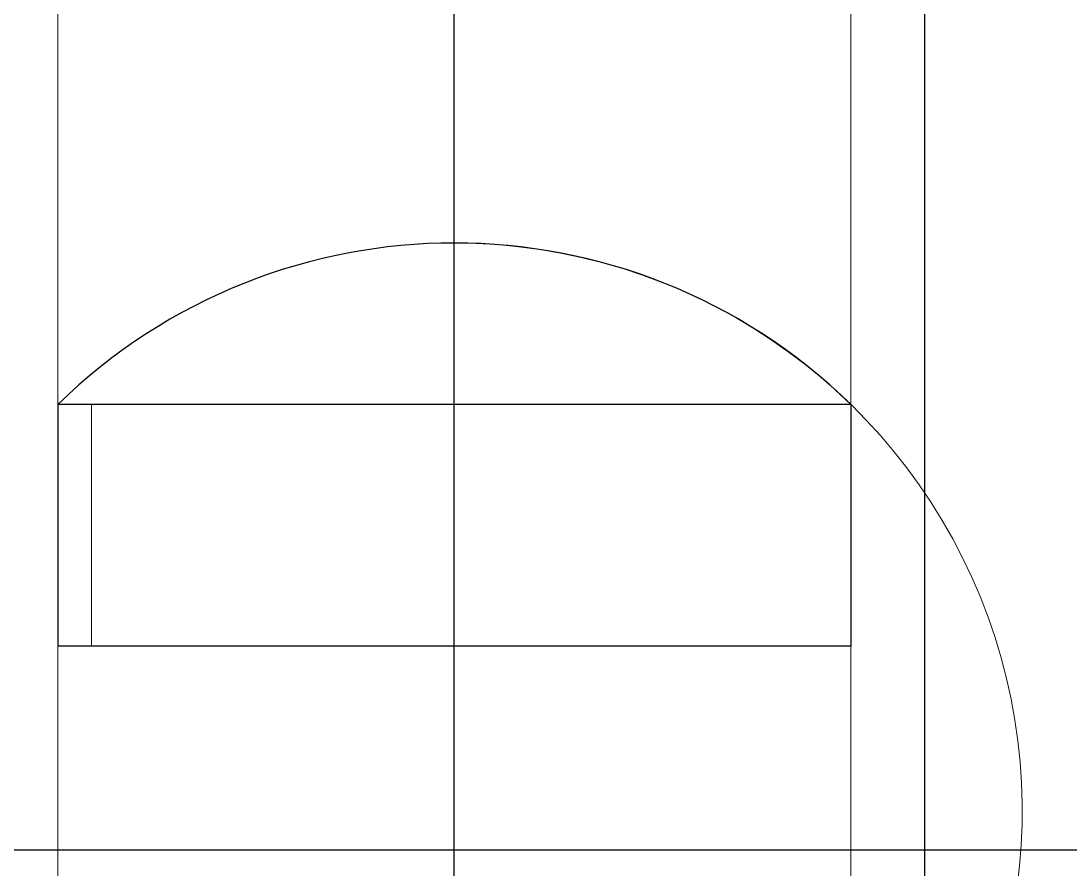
# Model space of a CAD drawing. Header units: millimetres. Extents: x 2148 to 2681, y 758 to 986.
# Drawn here: x 2327.95959 to 2327.96682, y 950.82755 to 950.8334 of the extents above; entities that cross this region are included whole.
import ezdxf

# ---------------------------------------------------------------- set-up
doc = ezdxf.new("R2010")
doc.units = ezdxf.units.MM
for name, color, linetype in [('0.4', 121, 'Continuous'), ('contrucion line05', 86, 'Continuous'), ('ELAYOUT', 4, 'Continuous')]:
    doc.layers.add(name, color=color, linetype=linetype)

msp = doc.modelspace()

# ---------------------------------------------------------------- linework, layer by layer
at = {"layer": '0.4', "color": 86, "lineweight": 0, "ltscale": 0.5}
for p, q in [((2327.962574466617, 950.8494582151618, -7.940835103773443e-09), (2327.962574466617, 950.8318656665364, -7.940835103773443e-09)), ((2327.962574466617, 950.8494582151618, -7.940835103773443e-09), (2327.962574466617, 950.8318656665364, -7.940835103773443e-09)), ((2327.962574466617, 950.8494582151618, -7.940835103773443e-09), (2327.962574466617, 950.8318656665364, -7.940835103773443e-09)), ((2327.962574466617, 950.8494582151618, -7.940835103773443e-09), (2327.962574466617, 950.8318656665364, -7.940835103773443e-09)), ((2327.962574466617, 950.8494582151618, -7.940835103773443e-09), (2327.962574466617, 950.8318656665364, -7.940835103773443e-09)), ((2327.962574466617, 950.8494582151618, -7.940835103773443e-09), (2327.962574466617, 950.8318656665364, -7.940835103773443e-09)), ((2327.962574466617, 950.8494582151618, -7.940835103773443e-09), (2327.962574466617, 950.8318656665364, -7.940835103773443e-09)), ((2327.962574466617, 950.8494582151618, -7.940835103773443e-09), (2327.962574466617, 950.8318656665364, -7.940835103773443e-09)), ((2327.962574466617, 950.8494582151618, -7.940835103773443e-09), (2327.962574466617, 950.8318656665364, -7.940835103773443e-09)), ((2327.962574466617, 950.8494582151618, -7.940835103773443e-09), (2327.962574466617, 950.8318656665364, -7.940835103773443e-09)), ((2327.959842991962, 950.8307545582069, -7.940835103773443e-09), (2327.959842991962, 950.8396434248718, -7.940835103773443e-09)), ((2327.959842991962, 950.8307545582069, -7.940835103773443e-09), (2327.959842991962, 950.8396434248718, -7.940835103773443e-09)), ((2327.959842991962, 950.8307545582069, -7.940835103773443e-09), (2327.959842991962, 950.8396434248718, -7.940835103773443e-09)), ((2327.959842991962, 950.8307545582069, -7.940835103773443e-09), (2327.959842991962, 950.8396434248718, -7.940835103773443e-09)), ((2327.959842991962, 950.8307545582069, -7.940835103773443e-09), (2327.959842991962, 950.8396434248718, -7.940835103773443e-09)), ((2327.959842991962, 950.8307545582069, -7.940835103773443e-09), (2327.959842991962, 950.8396434248718, -7.940835103773443e-09)), ((2327.959842991962, 950.8307545582069, -7.940835103773443e-09), (2327.959842991962, 950.8396434248718, -7.940835103773443e-09)), ((2327.959842991962, 950.8307545582069, -7.940835103773443e-09), (2327.959842991962, 950.8396434248718, -7.940835103773443e-09)), ((2327.959842991962, 950.8307545582069, -7.940835103773443e-09), (2327.959842991962, 950.8396434248718, -7.940835103773443e-09)), ((2327.959842991962, 950.8307545582069, -7.940835103773443e-09), (2327.959842991962, 950.8396434248718, -7.940835103773443e-09)), ((2327.965305941271, 950.8396434248718, -7.940835103773443e-09), (2327.965305941271, 950.8201990290403, -7.940835103773443e-09)), ((2327.965305941271, 950.8396434248718, -7.940835103773443e-09), (2327.965305941271, 950.8201990290403, -7.940835103773443e-09)), ((2327.965305941271, 950.8396434248718, -7.940835103773443e-09), (2327.965305941271, 950.8201990290403, -7.940835103773443e-09)), ((2327.965305941271, 950.8396434248718, -7.940835103773443e-09), (2327.965305941271, 950.8201990290403, -7.940835103773443e-09)), ((2327.965305941271, 950.8396434248718, -7.940835103773443e-09), (2327.965305941271, 950.8201990290403, -7.940835103773443e-09)), ((2327.965305941271, 950.8396434248718, -7.940835103773443e-09), (2327.965305941271, 950.8201990290403, -7.940835103773443e-09)), ((2327.965305941271, 950.8396434248718, -7.940835103773443e-09), (2327.965305941271, 950.8201990290403, -7.940835103773443e-09)), ((2327.965305941271, 950.8396434248718, -7.940835103773443e-09), (2327.965305941271, 950.8201990290403, -7.940835103773443e-09)), ((2327.965305941271, 950.8396434248718, -7.940835103773443e-09), (2327.965305941271, 950.8201990290403, -7.940835103773443e-09)), ((2327.965305941271, 950.8396434248718, -7.940835103773443e-09), (2327.965305941271, 950.8201990290403, -7.940835103773443e-09)), ((2327.959842991962, 950.8201990290403, -7.940835103773443e-09), (2327.959842991962, 950.8307545582069, -7.940835103773443e-09)), ((2327.960074472872, 950.8307545582069, -7.940835103773443e-09), (2327.959842991962, 950.8307545582069, -7.940835103773443e-09)), ((2327.959842991962, 950.8307545582069, -7.940835103773443e-09), (2327.959842991962, 950.8290878957054, -7.940835103773443e-09)), ((2327.959842991962, 950.8201990290403, -7.940835103773443e-09), (2327.959842991962, 950.8307545582069, -7.940835103773443e-09)), ((2327.960074472872, 950.8307545582069, -7.940835103773443e-09), (2327.959842991962, 950.8307545582069, -7.940835103773443e-09)), ((2327.959842991962, 950.8307545582069, -7.940835103773443e-09), (2327.959842991962, 950.8290878957054, -7.940835103773443e-09)), ((2327.959842991962, 950.8201990290403, -7.940835103773443e-09), (2327.959842991962, 950.8307545582069, -7.940835103773443e-09)), ((2327.960074472872, 950.8307545582069, -7.940835103773443e-09), (2327.959842991962, 950.8307545582069, -7.940835103773443e-09)), ((2327.959842991962, 950.8307545582069, -7.940835103773443e-09), (2327.959842991962, 950.8290878957054, -7.940835103773443e-09)), ((2327.959842991962, 950.8201990290403, -7.940835103773443e-09), (2327.959842991962, 950.8307545582069, -7.940835103773443e-09)), ((2327.960074472872, 950.8307545582069, -7.940835103773443e-09), (2327.959842991962, 950.8307545582069, -7.940835103773443e-09)), ((2327.959842991962, 950.8307545582069, -7.940835103773443e-09), (2327.959842991962, 950.8290878957054, -7.940835103773443e-09)), ((2327.959842991962, 950.8201990290403, -7.940835103773443e-09), (2327.959842991962, 950.8307545582069, -7.940835103773443e-09)), ((2327.960074472872, 950.8307545582069, -7.940835103773443e-09), (2327.959842991962, 950.8307545582069, -7.940835103773443e-09)), ((2327.959842991962, 950.8307545582069, -7.940835103773443e-09), (2327.959842991962, 950.8290878957054, -7.940835103773443e-09)), ((2327.959842991962, 950.8201990290403, -7.940835103773443e-09), (2327.959842991962, 950.8307545582069, -7.940835103773443e-09)), ((2327.960074472872, 950.8307545582069, -7.940835103773443e-09), (2327.959842991962, 950.8307545582069, -7.940835103773443e-09)), ((2327.959842991962, 950.8307545582069, -7.940835103773443e-09), (2327.959842991962, 950.8290878957054, -7.940835103773443e-09)), ((2327.959842991962, 950.8201990290403, -7.940835103773443e-09), (2327.959842991962, 950.8307545582069, -7.940835103773443e-09)), ((2327.960074472872, 950.8307545582069, -7.940835103773443e-09), (2327.959842991962, 950.8307545582069, -7.940835103773443e-09)), ((2327.959842991962, 950.8307545582069, -7.940835103773443e-09), (2327.959842991962, 950.8290878957054, -7.940835103773443e-09)), ((2327.959842991962, 950.8201990290403, -7.940835103773443e-09), (2327.959842991962, 950.8307545582069, -7.940835103773443e-09)), ((2327.960074472872, 950.8307545582069, -7.940835103773443e-09), (2327.959842991962, 950.8307545582069, -7.940835103773443e-09)), ((2327.959842991962, 950.8307545582069, -7.940835103773443e-09), (2327.959842991962, 950.8290878957054, -7.940835103773443e-09)), ((2327.959842991962, 950.8201990290403, -7.940835103773443e-09), (2327.959842991962, 950.8307545582069, -7.940835103773443e-09)), ((2327.960074472872, 950.8307545582069, -7.940835103773443e-09), (2327.959842991962, 950.8307545582069, -7.940835103773443e-09)), ((2327.959842991962, 950.8307545582069, -7.940835103773443e-09), (2327.959842991962, 950.8290878957054, -7.940835103773443e-09)), ((2327.959842991962, 950.8201990290403, -7.940835103773443e-09), (2327.959842991962, 950.8307545582069, -7.940835103773443e-09)), ((2327.960074472872, 950.8307545582069, -7.940835103773443e-09), (2327.959842991962, 950.8307545582069, -7.940835103773443e-09)), ((2327.959842991962, 950.8307545582069, -7.940835103773443e-09), (2327.959842991962, 950.8290878957054, -7.940835103773443e-09)), ((2327.960074472872, 950.8290878957054, -7.940835103773443e-09), (2327.960074472872, 950.8307545582069, -7.940835103773443e-09)), ((2327.960074472872, 950.8290878957054, -7.940835103773443e-09), (2327.960074472872, 950.8307545582069, -7.940835103773443e-09)), ((2327.960074472872, 950.8290878957054, -7.940835103773443e-09), (2327.960074472872, 950.8307545582069, -7.940835103773443e-09)), ((2327.960074472872, 950.8290878957054, -7.940835103773443e-09), (2327.960074472872, 950.8307545582069, -7.940835103773443e-09)), ((2327.960074472872, 950.8290878957054, -7.940835103773443e-09), (2327.960074472872, 950.8307545582069, -7.940835103773443e-09)), ((2327.960074472872, 950.8290878957054, -7.940835103773443e-09), (2327.960074472872, 950.8307545582069, -7.940835103773443e-09)), ((2327.960074472872, 950.8290878957054, -7.940835103773443e-09), (2327.960074472872, 950.8307545582069, -7.940835103773443e-09)), ((2327.960074472872, 950.8290878957054, -7.940835103773443e-09), (2327.960074472872, 950.8307545582069, -7.940835103773443e-09)), ((2327.960074472872, 950.8290878957054, -7.940835103773443e-09), (2327.960074472872, 950.8307545582069, -7.940835103773443e-09)), ((2327.960074472872, 950.8290878957054, -7.940835103773443e-09), (2327.960074472872, 950.8307545582069, -7.940835103773443e-09)), ((2327.959842991962, 950.8290878957054, -7.940835103773443e-09), (2327.960074472872, 950.8290878957054, -7.940835103773443e-09)), ((2327.959842991962, 950.8290878957054, -7.940835103773443e-09), (2327.960074472872, 950.8290878957054, -7.940835103773443e-09)), ((2327.959842991962, 950.8290878957054, -7.940835103773443e-09), (2327.960074472872, 950.8290878957054, -7.940835103773443e-09)), ((2327.959842991962, 950.8290878957054, -7.940835103773443e-09), (2327.960074472872, 950.8290878957054, -7.940835103773443e-09)), ((2327.959842991962, 950.8290878957054, -7.940835103773443e-09), (2327.960074472872, 950.8290878957054, -7.940835103773443e-09)), ((2327.959842991962, 950.8290878957054, -7.940835103773443e-09), (2327.960074472872, 950.8290878957054, -7.940835103773443e-09)), ((2327.959842991962, 950.8290878957054, -7.940835103773443e-09), (2327.960074472872, 950.8290878957054, -7.940835103773443e-09)), ((2327.959842991962, 950.8290878957054, -7.940835103773443e-09), (2327.960074472872, 950.8290878957054, -7.940835103773443e-09)), ((2327.959842991962, 950.8290878957054, -7.940835103773443e-09), (2327.960074472872, 950.8290878957054, -7.940835103773443e-09)), ((2327.959842991962, 950.8290878957054, -7.940835103773443e-09), (2327.960074472872, 950.8290878957054, -7.940835103773443e-09))]:
    msp.add_line(p, q, dxfattribs=at)
msp.add_arc((2327.962574466617, 950.8279526747796, -7.940835103773443e-09), 0.003912991760613786, 314.2709837656231, 90, dxfattribs=at)
msp.add_arc((2327.962574466617, 950.8279526747796, -7.940835103773443e-09), 0.003912991760613786, 314.2709837656231, 90, dxfattribs=at)
msp.add_arc((2327.962574466617, 950.8279526747796, -7.940835103773443e-09), 0.003912991760613786, 314.2709837656231, 90, dxfattribs=at)
msp.add_arc((2327.962574466617, 950.8279526747796, -7.940835103773443e-09), 0.003912991760613786, 314.2709837656231, 90, dxfattribs=at)
msp.add_arc((2327.962574466617, 950.8279526747796, -7.940835103773443e-09), 0.003912991760613786, 314.2709837656231, 90, dxfattribs=at)
msp.add_arc((2327.962574466617, 950.8279526747796, -7.940835103773443e-09), 0.003912991760613786, 314.2709837656231, 90, dxfattribs=at)
msp.add_arc((2327.962574466617, 950.8279526747796, -7.940835103773443e-09), 0.003912991760613786, 314.2709837656231, 90, dxfattribs=at)
msp.add_arc((2327.962574466617, 950.8279526747796, -7.940835103773443e-09), 0.003912991760613786, 314.2709837656231, 90, dxfattribs=at)
msp.add_arc((2327.962574466617, 950.8279526747796, -7.940835103773443e-09), 0.003912991760613786, 314.2709837656231, 90, dxfattribs=at)
msp.add_arc((2327.962574466617, 950.8279526747796, -7.940835103773443e-09), 0.003912991760613786, 314.2709837656231, 90, dxfattribs=at)
at = {"layer": 'contrucion line05', "ltscale": 0.5}
for p, q in [((2327.962574466617, 950.8117431176655, -7.940835103773443e-09), (2327.962574466617, 950.863042706755, -7.940835103773443e-09)), ((2327.962574466617, 950.8117431176655, -7.940835103773443e-09), (2327.962574466617, 950.863042706755, -7.940835103773443e-09)), ((2327.962574466617, 950.8117431176655, -7.940835103773443e-09), (2327.962574466617, 950.863042706755, -7.940835103773443e-09)), ((2327.962574466617, 950.8117431176655, -7.940835103773443e-09), (2327.962574466617, 950.863042706755, -7.940835103773443e-09)), ((2327.962574466617, 950.8117431176655, -7.940835103773443e-09), (2327.962574466617, 950.863042706755, -7.940835103773443e-09)), ((2327.962574466617, 950.8117431176655, -7.940835103773443e-09), (2327.962574466617, 950.863042706755, -7.940835103773443e-09)), ((2327.962574466617, 950.8117431176655, -7.940835103773443e-09), (2327.962574466617, 950.863042706755, -7.940835103773443e-09)), ((2327.962574466617, 950.8117431176655, -7.940835103773443e-09), (2327.962574466617, 950.863042706755, -7.940835103773443e-09)), ((2327.962574466617, 950.8117431176655, -7.940835103773443e-09), (2327.962574466617, 950.863042706755, -7.940835103773443e-09)), ((2327.962574466617, 950.8117431176655, -7.940835103773443e-09), (2327.962574466617, 950.863042706755, -7.940835103773443e-09)), ((2327.962574466617, 950.8117431176655, -7.940835103773443e-09), (2327.962574466617, 950.863042706755, -7.940835103773443e-09)), ((2327.962574466617, 950.8117431176655, -7.940835103773443e-09), (2327.962574466617, 950.863042706755, -7.940835103773443e-09)), ((2327.962574466617, 950.8117431176655, -7.940835103773443e-09), (2327.962574466617, 950.863042706755, -7.940835103773443e-09)), ((2327.962574466617, 950.8117431176655, -7.940835103773443e-09), (2327.962574466617, 950.863042706755, -7.940835103773443e-09)), ((2327.962574466617, 950.8117431176655, -7.940835103773443e-09), (2327.962574466617, 950.863042706755, -7.940835103773443e-09)), ((2327.962574466617, 950.8117431176655, -7.940835103773443e-09), (2327.962574466617, 950.863042706755, -7.940835103773443e-09)), ((2327.962574466617, 950.8117431176655, -7.940835103773443e-09), (2327.962574466617, 950.863042706755, -7.940835103773443e-09)), ((2327.962574466617, 950.8117431176655, -7.940835103773443e-09), (2327.962574466617, 950.863042706755, -7.940835103773443e-09)), ((2327.962574466617, 950.8117431176655, -7.940835103773443e-09), (2327.962574466617, 950.863042706755, -7.940835103773443e-09)), ((2327.962574466617, 950.8117431176655, -7.940835103773443e-09), (2327.962574466617, 950.863042706755, -7.940835103773443e-09)), ((2327.965815199253, 950.8494582151618, -7.940835103773443e-09), (2327.965815199253, 950.8183471818196, -7.940835103773443e-09)), ((2327.965815199253, 950.8494582151618, -7.940835103773443e-09), (2327.965815199253, 950.8183471818196, -7.940835103773443e-09)), ((2327.965815199253, 950.8494582151618, -7.940835103773443e-09), (2327.965815199253, 950.8183471818196, -7.940835103773443e-09)), ((2327.965815199253, 950.8494582151618, -7.940835103773443e-09), (2327.965815199253, 950.8183471818196, -7.940835103773443e-09)), ((2327.965815199253, 950.8494582151618, -7.940835103773443e-09), (2327.965815199253, 950.8183471818196, -7.940835103773443e-09)), ((2327.965815199253, 950.8494582151618, -7.940835103773443e-09), (2327.965815199253, 950.8183471818196, -7.940835103773443e-09)), ((2327.965815199253, 950.8494582151618, -7.940835103773443e-09), (2327.965815199253, 950.8183471818196, -7.940835103773443e-09)), ((2327.965815199253, 950.8494582151618, -7.940835103773443e-09), (2327.965815199253, 950.8183471818196, -7.940835103773443e-09)), ((2327.965815199253, 950.8494582151618, -7.940835103773443e-09), (2327.965815199253, 950.8183471818196, -7.940835103773443e-09)), ((2327.965815199253, 950.8494582151618, -7.940835103773443e-09), (2327.965815199253, 950.8183471818196, -7.940835103773443e-09)), ((2327.965305941271, 950.8307545582069, -7.940835103773443e-09), (2327.959842991962, 950.8307545582069, -7.940835103773443e-09)), ((2327.959842991962, 950.8307545582069, -7.940835103773443e-09), (2327.959842991962, 950.8290878957054, -7.940835103773443e-09)), ((2327.965305941271, 950.8307545582069, -7.940835103773443e-09), (2327.959842991962, 950.8307545582069, -7.940835103773443e-09)), ((2327.959842991962, 950.8307545582069, -7.940835103773443e-09), (2327.959842991962, 950.8290878957054, -7.940835103773443e-09)), ((2327.965305941271, 950.8307545582069, -7.940835103773443e-09), (2327.959842991962, 950.8307545582069, -7.940835103773443e-09)), ((2327.959842991962, 950.8307545582069, -7.940835103773443e-09), (2327.959842991962, 950.8290878957054, -7.940835103773443e-09)), ((2327.965305941271, 950.8307545582069, -7.940835103773443e-09), (2327.959842991962, 950.8307545582069, -7.940835103773443e-09)), ((2327.959842991962, 950.8307545582069, -7.940835103773443e-09), (2327.959842991962, 950.8290878957054, -7.940835103773443e-09)), ((2327.965305941271, 950.8307545582069, -7.940835103773443e-09), (2327.959842991962, 950.8307545582069, -7.940835103773443e-09)), ((2327.959842991962, 950.8307545582069, -7.940835103773443e-09), (2327.959842991962, 950.8290878957054, -7.940835103773443e-09)), ((2327.965305941271, 950.8307545582069, -7.940835103773443e-09), (2327.959842991962, 950.8307545582069, -7.940835103773443e-09)), ((2327.959842991962, 950.8307545582069, -7.940835103773443e-09), (2327.959842991962, 950.8290878957054, -7.940835103773443e-09)), ((2327.965305941271, 950.8307545582069, -7.940835103773443e-09), (2327.959842991962, 950.8307545582069, -7.940835103773443e-09)), ((2327.959842991962, 950.8307545582069, -7.940835103773443e-09), (2327.959842991962, 950.8290878957054, -7.940835103773443e-09)), ((2327.965305941271, 950.8307545582069, -7.940835103773443e-09), (2327.959842991962, 950.8307545582069, -7.940835103773443e-09)), ((2327.959842991962, 950.8307545582069, -7.940835103773443e-09), (2327.959842991962, 950.8290878957054, -7.940835103773443e-09)), ((2327.965305941271, 950.8307545582069, -7.940835103773443e-09), (2327.959842991962, 950.8307545582069, -7.940835103773443e-09)), ((2327.959842991962, 950.8307545582069, -7.940835103773443e-09), (2327.959842991962, 950.8290878957054, -7.940835103773443e-09)), ((2327.965305941271, 950.8307545582069, -7.940835103773443e-09), (2327.959842991962, 950.8307545582069, -7.940835103773443e-09)), ((2327.959842991962, 950.8307545582069, -7.940835103773443e-09), (2327.959842991962, 950.8290878957054, -7.940835103773443e-09)), ((2327.965305941271, 950.8307545582069, -7.940835103773443e-09), (2327.965305941271, 950.8290878957054, -7.940835103773443e-09)), ((2327.965305941271, 950.8307545582069, -7.940835103773443e-09), (2327.965305941271, 950.8290878957054, -7.940835103773443e-09)), ((2327.965305941271, 950.8307545582069, -7.940835103773443e-09), (2327.965305941271, 950.8290878957054, -7.940835103773443e-09)), ((2327.965305941271, 950.8307545582069, -7.940835103773443e-09), (2327.965305941271, 950.8290878957054, -7.940835103773443e-09)), ((2327.965305941271, 950.8307545582069, -7.940835103773443e-09), (2327.965305941271, 950.8290878957054, -7.940835103773443e-09)), ((2327.965305941271, 950.8307545582069, -7.940835103773443e-09), (2327.965305941271, 950.8290878957054, -7.940835103773443e-09)), ((2327.965305941271, 950.8307545582069, -7.940835103773443e-09), (2327.965305941271, 950.8290878957054, -7.940835103773443e-09)), ((2327.965305941271, 950.8307545582069, -7.940835103773443e-09), (2327.965305941271, 950.8290878957054, -7.940835103773443e-09)), ((2327.965305941271, 950.8307545582069, -7.940835103773443e-09), (2327.965305941271, 950.8290878957054, -7.940835103773443e-09)), ((2327.965305941271, 950.8307545582069, -7.940835103773443e-09), (2327.965305941271, 950.8290878957054, -7.940835103773443e-09)), ((2327.965305941271, 950.8290878957054, -7.940835103773443e-09), (2327.959842991962, 950.8290878957054, -7.940835103773443e-09)), ((2327.965305941271, 950.8290878957054, -7.940835103773443e-09), (2327.959842991962, 950.8290878957054, -7.940835103773443e-09)), ((2327.965305941271, 950.8290878957054, -7.940835103773443e-09), (2327.959842991962, 950.8290878957054, -7.940835103773443e-09)), ((2327.965305941271, 950.8290878957054, -7.940835103773443e-09), (2327.959842991962, 950.8290878957054, -7.940835103773443e-09)), ((2327.965305941271, 950.8290878957054, -7.940835103773443e-09), (2327.959842991962, 950.8290878957054, -7.940835103773443e-09)), ((2327.965305941271, 950.8290878957054, -7.940835103773443e-09), (2327.959842991962, 950.8290878957054, -7.940835103773443e-09)), ((2327.965305941271, 950.8290878957054, -7.940835103773443e-09), (2327.959842991962, 950.8290878957054, -7.940835103773443e-09)), ((2327.965305941271, 950.8290878957054, -7.940835103773443e-09), (2327.959842991962, 950.8290878957054, -7.940835103773443e-09)), ((2327.965305941271, 950.8290878957054, -7.940835103773443e-09), (2327.959842991962, 950.8290878957054, -7.940835103773443e-09)), ((2327.965305941271, 950.8290878957054, -7.940835103773443e-09), (2327.959842991962, 950.8290878957054, -7.940835103773443e-09))]:
    msp.add_line(p, q, dxfattribs=at)
msp.add_arc((2327.962574466617, 950.8279526747796, -7.940835103773443e-09), 0.003912991760608183, 45.72901623437693, 134.2709837656231, dxfattribs=at)
msp.add_arc((2327.962574466617, 950.8279526747796, -7.940835103773443e-09), 0.003912991760608183, 45.72901623437693, 134.2709837656231, dxfattribs=at)
msp.add_arc((2327.962574466617, 950.8279526747796, -7.940835103773443e-09), 0.003912991760608183, 45.72901623437693, 134.2709837656231, dxfattribs=at)
msp.add_arc((2327.962574466617, 950.8279526747796, -7.940835103773443e-09), 0.003912991760608183, 45.72901623437693, 134.2709837656231, dxfattribs=at)
msp.add_arc((2327.962574466617, 950.8279526747796, -7.940835103773443e-09), 0.003912991760608183, 45.72901623437693, 134.2709837656231, dxfattribs=at)
msp.add_arc((2327.962574466617, 950.8279526747796, -7.940835103773443e-09), 0.003912991760608183, 45.72901623437693, 134.2709837656231, dxfattribs=at)
msp.add_arc((2327.962574466617, 950.8279526747796, -7.940835103773443e-09), 0.003912991760608183, 45.72901623437693, 134.2709837656231, dxfattribs=at)
msp.add_arc((2327.962574466617, 950.8279526747796, -7.940835103773443e-09), 0.003912991760608183, 45.72901623437693, 134.2709837656231, dxfattribs=at)
msp.add_arc((2327.962574466617, 950.8279526747796, -7.940835103773443e-09), 0.003912991760608183, 45.72901623437693, 134.2709837656231, dxfattribs=at)
msp.add_arc((2327.962574466617, 950.8279526747796, -7.940835103773443e-09), 0.003912991760608183, 45.72901623437693, 134.2709837656231, dxfattribs=at)
at = {"layer": 'ELAYOUT', "ltscale": 10}
msp.add_line((2326.61147094275, 950.8276863119539, -1.04229701478947e-08), (2329.807999134447, 950.8276863119539, -6.154748156811725e-09), dxfattribs=at)

doc.saveas('drawing.dxf')
